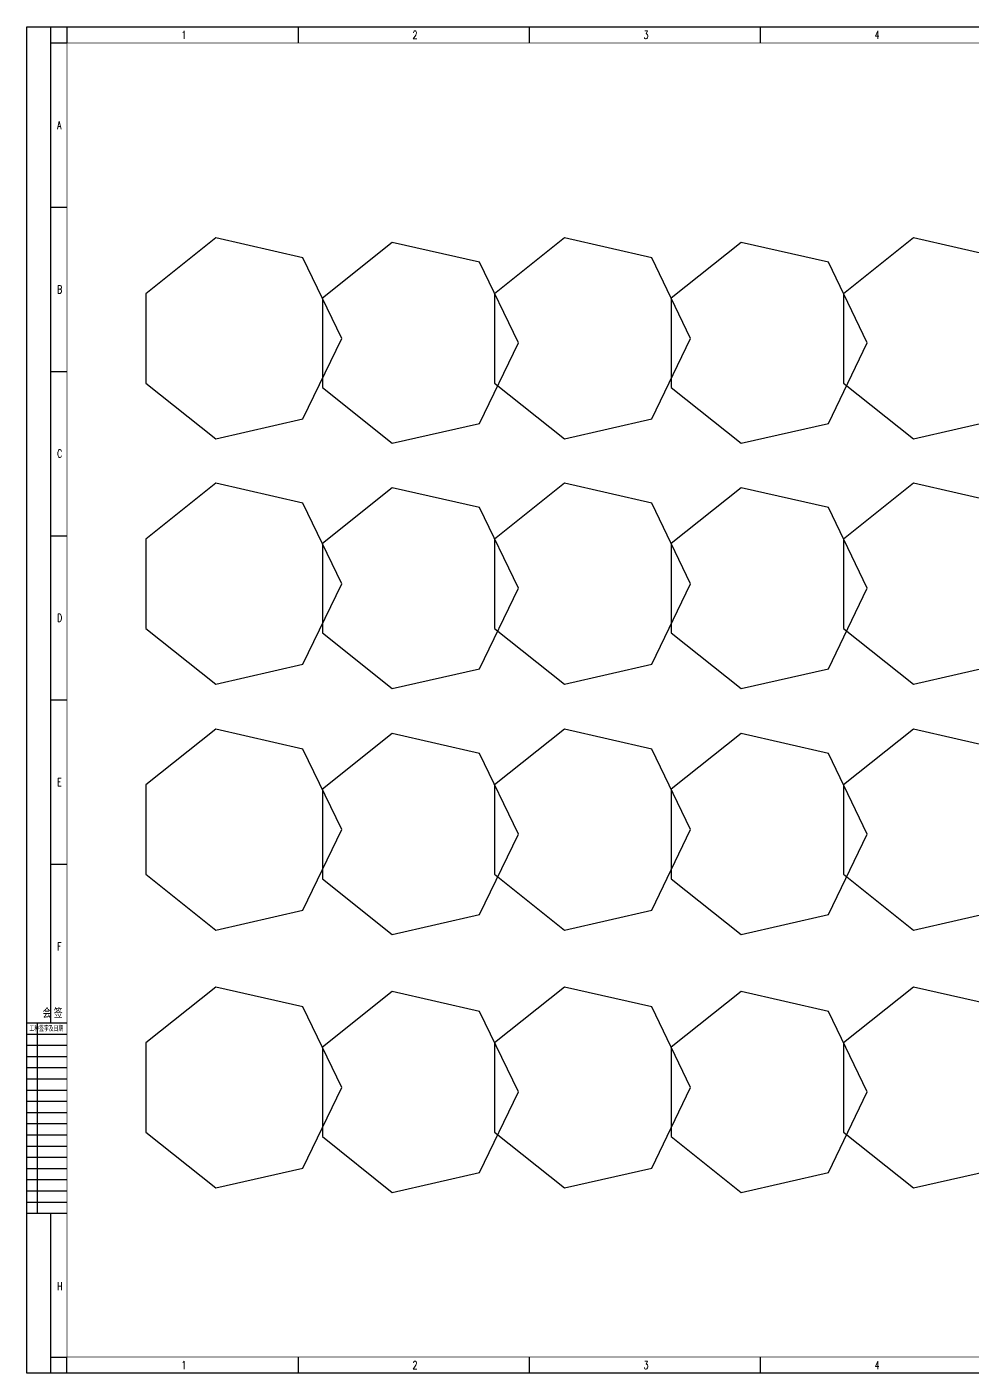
# Model space of a CAD drawing. Extents: x 52535 to 323108, y -93495 to -30420.
# Drawn here: x 52535 to 96790, y -93495 to -30420 of the extents above; entities that cross this region are included whole.
import ezdxf
from ezdxf.enums import TextEntityAlignment as Align

# ---------------------------------------------------------------- set-up
doc = ezdxf.new("R2010")
doc.units = 0
doc.layers.get('0').update_dxf_attribs({"linetype": 'CONTINUOUS'})
doc.layers.add('TK', color=4, linetype='CONTINUOUS')
doc.styles.add('bine', font='binee.shx', dxfattribs={"width": 0.7, "bigfont": 'binec.shx'})
doc.styles.add('HZbine', font='txt_____.ttf', dxfattribs={"width": 0.7, "bigfont": 'HZTXT'})

# ---------------------------------------------------------------- blocks, each defined once
blk = doc.blocks.new('会签')
at = {"color": 0}
for p, q in [((3629.69, -1305.73), (3604.69, -1305.73)), ((3611.37, -1424.73), (3611.37, -1305.73)), ((3629.69, -1312.73), (3604.69, -1312.73)), ((3629.69, -1319.73), (3604.69, -1319.73)), ((3629.69, -1326.73), (3604.69, -1326.73)), ((3629.69, -1333.73), (3604.69, -1333.73)), ((3629.69, -1340.73), (3604.69, -1340.73)), ((3629.69, -1347.73), (3604.69, -1347.73)), ((3629.69, -1354.73), (3604.69, -1354.73)), ((3629.69, -1361.73), (3604.69, -1361.73)), ((3629.69, -1368.73), (3604.69, -1368.73)), ((3629.69, -1375.73), (3604.69, -1375.73)), ((3629.69, -1382.73), (3604.69, -1382.73)), ((3629.69, -1389.73), (3604.69, -1389.73)), ((3629.69, -1396.73), (3604.69, -1396.73)), ((3629.69, -1403.73), (3604.69, -1403.73)), ((3629.69, -1410.73), (3604.69, -1410.73)), ((3629.69, -1417.73), (3604.69, -1417.73)), ((3629.69, -1424.73), (3604.69, -1424.73))]:
    blk.add_line(p, q, dxfattribs=at)
at = {"color": 0, "style": 'bine', "width": 0.7}
for s, height, p in [('会 签  ', 6, (3622.23, -1302.52)), ('工种签字及日期', 3.3, (3616.78, -1310.89))]:
    blk.add_text(s, height=height, dxfattribs=at).set_placement(p, align=Align.CENTER)

msp = doc.modelspace()

# ---------------------------------------------------------------- linework, layer by layer
for points in [[(52535, -30420), (141710, -30420), (141710, -93495), (52535, -93495)], [(67277, -45014), (65459, -41240), (61375, -40308), (58100, -42920), (58100, -47109), (61375, -49721), (65459, -48789)], [(83613, -45014), (81795, -41240), (77711, -40308), (74436, -42920), (74436, -47109), (77711, -49721), (81795, -48789)], [(99948, -45014), (98131, -41240), (94047, -40308), (90772, -42920), (90772, -47109), (94047, -49721), (98131, -48789)], [(75545, -45222), (73727, -41448), (69643, -40516), (66368, -43127), (66368, -47316), (69643, -49928), (73727, -48996)], [(91880, -45222), (90063, -41448), (85979, -40516), (82704, -43127), (82704, -47316), (85979, -49928), (90063, -48996)], [(67277, -56510), (65459, -52736), (61375, -51804), (58100, -54415), (58100, -58604), (61375, -61216), (65459, -60284)], [(75545, -56717), (73727, -52943), (69643, -52011), (66368, -54623), (66368, -58812), (69643, -61424), (73727, -60491)], [(83613, -56510), (81795, -52736), (77711, -51804), (74436, -54415), (74436, -58604), (77711, -61216), (81795, -60284)], [(91880, -56717), (90063, -52943), (85979, -52011), (82704, -54623), (82704, -58812), (85979, -61424), (90063, -60491)], [(99948, -56510), (98131, -52736), (94047, -51804), (90772, -54415), (90772, -58604), (94047, -61216), (98131, -60284)], [(67277, -68029), (65459, -64255), (61375, -63323), (58100, -65935), (58100, -70124), (61375, -72736), (65459, -71803)], [(75545, -68237), (73727, -64463), (69643, -63530), (66368, -66142), (66368, -70331), (69643, -72943), (73727, -72011)], [(83613, -68029), (81795, -64255), (77711, -63323), (74436, -65935), (74436, -70124), (77711, -72736), (81795, -71803)], [(91880, -68237), (90063, -64463), (85979, -63530), (82704, -66142), (82704, -70331), (85979, -72943), (90063, -72011)], [(99948, -68029), (98131, -64255), (94047, -63323), (90772, -65935), (90772, -70124), (94047, -72736), (98131, -71803)], [(67277, -80115), (65459, -76341), (61375, -75409), (58100, -78021), (58100, -82210), (61375, -84821), (65459, -83889)], [(75545, -80323), (73727, -76548), (69643, -75616), (66368, -78228), (66368, -82417), (69643, -85029), (73727, -84097)], [(83613, -80115), (81795, -76341), (77711, -75409), (74436, -78021), (74436, -82210), (77711, -84821), (81795, -83889)], [(91880, -80323), (90063, -76548), (85979, -75616), (82704, -78228), (82704, -82417), (85979, -85029), (90063, -84097)], [(99948, -80115), (98131, -76341), (94047, -75409), (90772, -78021), (90772, -82210), (94047, -84821), (98131, -83889)]]:
    msp.add_lwpolyline(points, close=True)
at = {"layer": 'TK', "color": 4, "flags": 128}
for points in [[(52535, -30420), (141710, -30420)], [(52535, -93495), (52535, -30420)], [(54410, -30420), (54410, -31170)], [(65228, -30420), (65228, -31170)], [(76046, -30420), (76046, -31170)], [(86864, -30420), (86864, -31170)], [(53660, -31170), (54410, -31170)], [(53660, -31170), (54410, -31170)], [(53660, -38866), (54410, -38866)], [(53660, -46563), (54410, -46563)], [(53660, -54260), (54410, -54260)], [(53660, -61957), (54410, -61957)], [(53660, -69654), (54410, -69654)], [(53660, -92745), (54410, -92745)], [(54410, -93495), (54410, -92745)], [(65228, -92745), (65228, -93495)], [(76046, -92745), (76046, -93495)], [(86864, -92745), (86864, -93495)], [(141710, -93495), (52535, -93495)]]:
    msp.add_lwpolyline(points, dxfattribs=at)
at = {"layer": 'TK', "color": 4}
for points in [[(53660, -77098), (53660, -30420)], [(53660, -93495), (53660, -86023)]]:
    msp.add_lwpolyline(points, dxfattribs=at)
at = {"layer": 'TK', "color": 4, "const_width": 37.5}
msp.add_lwpolyline([(54410, -31170), (140954, -31170), (140954, -92745), (54410, -92745)], close=True, dxfattribs=at)

# ---------------------------------------------------------------- block references
at = {"layer": 'TK', "color": 4, "xscale": 75, "yscale": 75, "zscale": 75}
msp.add_blockref('会签', (-217816, 20832), dxfattribs=at)

# ---------------------------------------------------------------- texts
at = {"layer": 'TK', "color": 4, "style": 'HZbine', "width": 0.7}
for s, p in [('1', (59775, -30982)), ('2', (70593, -30982)), ('3', (81411, -30982)), ('4', (92229, -30982)), ('A', (53949, -35206)), ('B', (53949, -42903)), ('C', (53949, -50600)), ('D', (53949, -58297)), ('E', (53949, -65994)), ('F', (53949, -73690)), ('H', (53949, -89615)), ('1', (59775, -93307)), ('2', (70593, -93307)), ('3', (81411, -93307)), ('4', (92229, -93307))]:
    msp.add_text(s, height=375, dxfattribs=at).set_placement(p)

doc.saveas('drawing.dxf')
